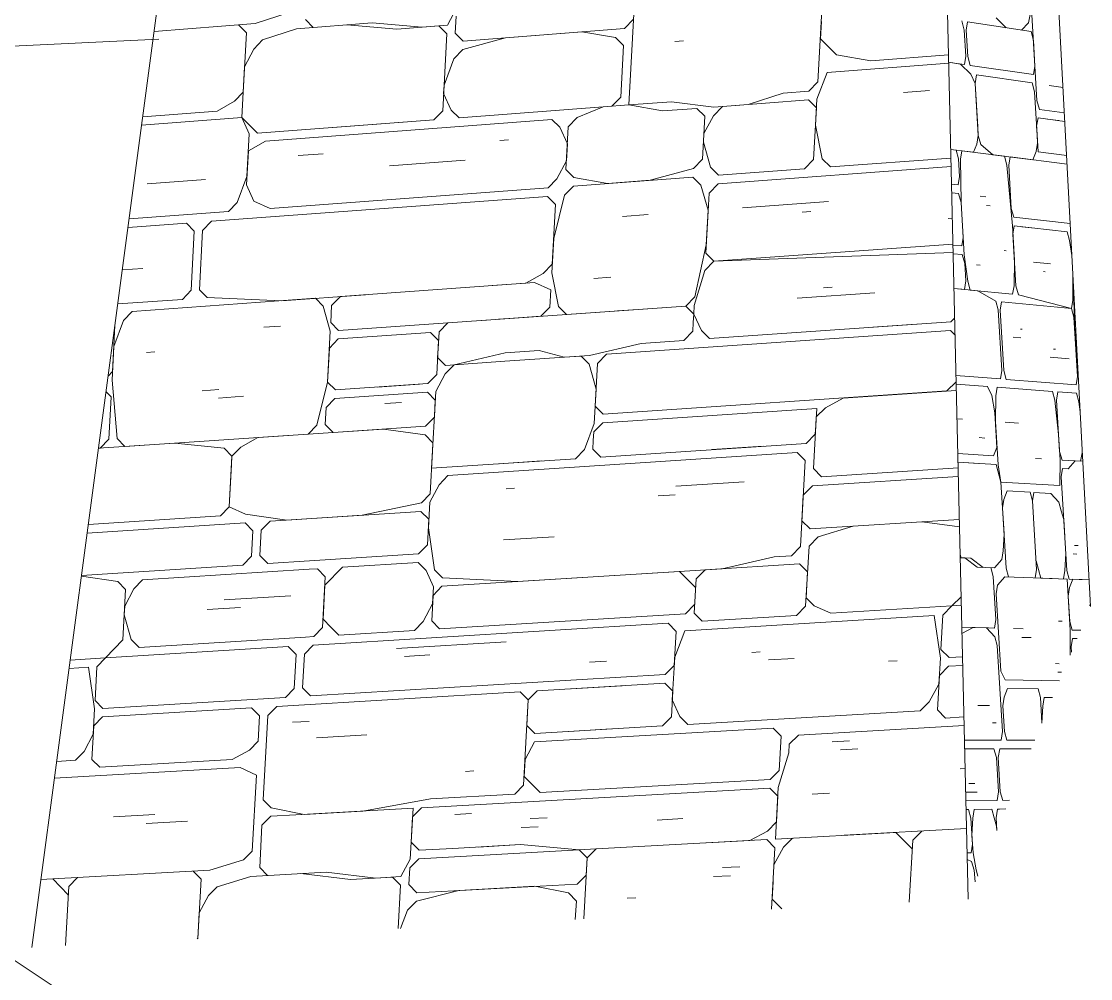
# Model space of a CAD drawing. Header units: inches. Extents: x 205 to 211, y -138 to -29.
# Drawn here: x 205.8199 to 205.8942, y -29.1452 to -29.0786 of the extents above; entities that cross this region are included whole.
import ezdxf

# ---------------------------------------------------------------- set-up
doc = ezdxf.new("R2010")
doc.units = ezdxf.units.IN
doc.header["$MEASUREMENT"] = 0
for name, color, linetype, lineweight in [('A-ROOF', 132, 'Continuous', 13), ('A-WALL', 113, 'Continuous', 13), ('A-WALL-PATT', 111, 'Continuous', 13)]:
    doc.layers.add(name, color=color, linetype=linetype, lineweight=lineweight)

# ---------------------------------------------------------------- blocks, each defined once
blk = doc.blocks.new('FP_32-Looking North')
at = {"layer": 'A-WALL-PATT', "lineweight": 9}
for p, q in [((205.875653, -29.076213), (205.875282, -29.082823)), ((205.862526, -29.077255), (205.86213, -29.084425)), ((205.836143, -29.078759), (205.8385, -29.077982)), ((205.849508, -29.078879), (205.85016, -29.077643)), ((205.829117, -29.079318), (205.836143, -29.078759)), ((205.844268, -29.078703), (205.839018, -29.079119)), ((205.839632, -29.078481), (205.840183, -29.079027)), ((205.844268, -29.078703), (205.847748, -29.079018)), ((205.850127, -29.078238), (205.850062, -29.079428)), ((205.86246, -29.07845), (205.861834, -29.079094)), ((205.875518, -29.078617), (205.87545, -29.079819)), ((205.834983, -29.078851), (205.835531, -29.079396)), ((205.835531, -29.079396), (205.83531, -29.083533)), ((205.839018, -29.079119), (205.836661, -29.079895)), ((205.842515, -29.078842), (205.84599, -29.079157)), ((205.84599, -29.079157), (205.848921, -29.078926)), ((205.847748, -29.079018), (205.849508, -29.078879)), ((205.848921, -29.078926), (205.849475, -29.079474)), ((205.849475, -29.079474), (205.849184, -29.084823)), ((205.850062, -29.079428), (205.850617, -29.079976)), ((205.850617, -29.079976), (205.861834, -29.079095)), ((205.853559, -29.079745), (205.858872, -29.079327)), ((205.858872, -29.079327), (205.861208, -29.079738)), ((205.836661, -29.079895), (205.836048, -29.080532)), ((205.850585, -29.080571), (205.853559, -29.079745)), ((205.861208, -29.079739), (205.861768, -29.08029)), ((205.865331, -29.080011), (205.865926, -29.079965)), ((205.87545, -29.079819), (205.876016, -29.080373)), ((205.836048, -29.080532), (205.835405, -29.08176)), ((205.849965, -29.081211), (205.850585, -29.080571)), ((205.86157, -29.083874), (205.861768, -29.08029)), ((205.876016, -29.080373), (205.876583, -29.080928)), ((205.878952, -29.081344), (205.876583, -29.080928)), ((205.884361, -29.080927), (205.878952, -29.081344)), ((205.835405, -29.08176), (205.835215, -29.085305)), ((205.849965, -29.081211), (205.849281, -29.08304)), ((205.875915, -29.082176), (205.884375, -29.081526)), ((205.875915, -29.082176), (205.875214, -29.084024)), ((205.849281, -29.08304), (205.849249, -29.083634)), ((205.874649, -29.083469), (205.875282, -29.082823)), ((205.834698, -29.084168), (205.83531, -29.083533)), ((205.849249, -29.083634), (205.849771, -29.084778)), ((205.860944, -29.084516), (205.86157, -29.083874)), ((205.870428, -29.084388), (205.872852, -29.083606)), ((205.872852, -29.083606), (205.874649, -29.083469)), ((205.881224, -29.083566), (205.883033, -29.083429)), ((205.834698, -29.084168), (205.833507, -29.084848)), ((205.850326, -29.085327), (205.860944, -29.084516)), ((205.860352, -29.084561), (205.858543, -29.085293)), ((205.86213, -29.084425), (205.860352, -29.084561)), ((205.860352, -29.084561), (205.860944, -29.084516)), ((205.86213, -29.084425), (205.865099, -29.084199)), ((205.864471, -29.084842), (205.86213, -29.084425)), ((205.86685, -29.084661), (205.864471, -29.084842)), ((205.865099, -29.084199), (205.868042, -29.08457)), ((205.86685, -29.084661), (205.867412, -29.085214)), ((205.868008, -29.085169), (205.868638, -29.084525)), ((205.868042, -29.08457), (205.870428, -29.084388)), ((205.874615, -29.08407), (205.868638, -29.084525)), ((205.874615, -29.08407), (205.87518, -29.084625)), ((205.874978, -29.088227), (205.875181, -29.084625)), ((205.875214, -29.084024), (205.875113, -29.085825)), ((205.828246, -29.085841), (205.835215, -29.085305)), ((205.833507, -29.084848), (205.828325, -29.085248)), ((205.835215, -29.085305), (205.836312, -29.086397)), ((205.835215, -29.085305), (205.835731, -29.086442)), ((205.836312, -29.086397), (205.848565, -29.085462)), ((205.836861, -29.086944), (205.856771, -29.085428)), ((205.848565, -29.085462), (205.841548, -29.085998)), ((205.849184, -29.084823), (205.848565, -29.085462)), ((205.849771, -29.084778), (205.850326, -29.085327)), ((205.856771, -29.085428), (205.857329, -29.085979)), ((205.857919, -29.085934), (205.858543, -29.085293)), ((205.867246, -29.088206), (205.867412, -29.085214)), ((205.868008, -29.085169), (205.867346, -29.086411)), ((205.857329, -29.085979), (205.857854, -29.087127)), ((205.857919, -29.085934), (205.857755, -29.088915)), ((205.875113, -29.085825), (205.875578, -29.088182)), ((205.835731, -29.086442), (205.835573, -29.089395)), ((205.836861, -29.086944), (205.835668, -29.087623)), ((205.853168, -29.086888), (205.853757, -29.086843)), ((205.867346, -29.086411), (205.867313, -29.087009)), ((205.835668, -29.087623), (205.835541, -29.089985)), ((205.857854, -29.087127), (205.857788, -29.088319)), ((205.867313, -29.08701), (205.867808, -29.08876)), ((205.839122, -29.08795), (205.840869, -29.087818)), ((205.845475, -29.088651), (205.850751, -29.088254)), ((205.857788, -29.088319), (205.857132, -29.089555)), ((205.866617, -29.088849), (205.867246, -29.088206)), ((205.874346, -29.088871), (205.874978, -29.088227)), ((205.876144, -29.088738), (205.875578, -29.088182)), ((205.876144, -29.088738), (205.884528, -29.088116)), ((205.857755, -29.088915), (205.858314, -29.089467)), ((205.863612, -29.089667), (205.866617, -29.088849)), ((205.867808, -29.08876), (205.868371, -29.089314)), ((205.868337, -29.089913), (205.884542, -29.088715)), ((205.868371, -29.089314), (205.874346, -29.088871)), ((205.828632, -29.089916), (205.832676, -29.089613)), ((205.835573, -29.089395), (205.834898, -29.091209)), ((205.857132, -29.089555), (205.856509, -29.090194)), ((205.866584, -29.089447), (205.858281, -29.090063)), ((205.858314, -29.089467), (205.860647, -29.089887)), ((205.860647, -29.089887), (205.863612, -29.089667)), ((205.866584, -29.089447), (205.867146, -29.090001)), ((205.867708, -29.090555), (205.868337, -29.089913)), ((205.835541, -29.089985), (205.836058, -29.091123)), ((205.837188, -29.091627), (205.856509, -29.090194)), ((205.857657, -29.090702), (205.858281, -29.090063)), ((205.867146, -29.090001), (205.867642, -29.091752)), ((205.867475, -29.094742), (205.867708, -29.090555)), ((205.833097, -29.092518), (205.856476, -29.09079)), ((205.834898, -29.091209), (205.834287, -29.091842)), ((205.836058, -29.091123), (205.837188, -29.091627)), ((205.856476, -29.09079), (205.857034, -29.091342)), ((205.857034, -29.091342), (205.856804, -29.09551)), ((205.857657, -29.090702), (205.856903, -29.093724)), ((205.870026, -29.091577), (205.876009, -29.091139)), ((205.827377, -29.092355), (205.834287, -29.091842)), ((205.8617, -29.092187), (205.86348, -29.092056)), ((205.867642, -29.091752), (205.867509, -29.094144)), ((205.874177, -29.091871), (205.874776, -29.091827)), ((205.827298, -29.092947), (205.831362, -29.092646)), ((205.831362, -29.092646), (205.831909, -29.093193)), ((205.833097, -29.092518), (205.832487, -29.09315)), ((205.884331, -29.09233), (205.884626, -29.092308)), ((205.831909, -29.093193), (205.831689, -29.097318)), ((205.832487, -29.09315), (205.832267, -29.097276)), ((205.856903, -29.093724), (205.856772, -29.096105)), ((205.867509, -29.094144), (205.866714, -29.097773)), ((205.868038, -29.095297), (205.884667, -29.094105)), ((205.868038, -29.095297), (205.867475, -29.094742)), ((205.884681, -29.094699), (205.868037, -29.095297)), ((205.826903, -29.095905), (205.828319, -29.095802)), ((205.856804, -29.09551), (205.856182, -29.096148)), ((205.867409, -29.095938), (205.868038, -29.095297)), ((205.85497, -29.096827), (205.856182, -29.096148)), ((205.856772, -29.096105), (205.857231, -29.098444)), ((205.859693, -29.096489), (205.860877, -29.096405)), ((205.867409, -29.095938), (205.866681, -29.098371)), ((205.831689, -29.097317), (205.831079, -29.097948)), ((205.832267, -29.097276), (205.832814, -29.097824)), ((205.842074, -29.097749), (205.855559, -29.096785)), ((205.852615, -29.096995), (205.85497, -29.096827)), ((205.855559, -29.096785), (205.856706, -29.097296)), ((205.856706, -29.097296), (205.856641, -29.098486)), ((205.875671, -29.09714), (205.876271, -29.097097)), ((205.826587, -29.09827), (205.831079, -29.097948)), ((205.840327, -29.097874), (205.827587, -29.098784)), ((205.832814, -29.097824), (205.838, -29.09804)), ((205.838, -29.09804), (205.843825, -29.097624)), ((205.840327, -29.097874), (205.840877, -29.098423)), ((205.84146, -29.098382), (205.842074, -29.097749)), ((205.866086, -29.098413), (205.866714, -29.097773)), ((205.873841, -29.097866), (205.879239, -29.097486)), ((205.82698, -29.099413), (205.827587, -29.098784)), ((205.841364, -29.100156), (205.840877, -29.098423)), ((205.841396, -29.099564), (205.84146, -29.098382)), ((205.866086, -29.098413), (205.849548, -29.099579)), ((205.856641, -29.098486), (205.856018, -29.099123)), ((205.857231, -29.098444), (205.857789, -29.098998)), ((205.857789, -29.098998), (205.866086, -29.098413)), ((205.861338, -29.098748), (205.863116, -29.098622)), ((205.866647, -29.098968), (205.866086, -29.098413)), ((205.86668, -29.098371), (205.866647, -29.098968)), ((205.82698, -29.099413), (205.826311, -29.101217)), ((205.841396, -29.099564), (205.841947, -29.100115)), ((205.841947, -29.100115), (205.849548, -29.099579)), ((205.849548, -29.099579), (205.84893, -29.100213)), ((205.856018, -29.099123), (205.851897, -29.099413)), ((205.853073, -29.09933), (205.854839, -29.099206)), ((205.866614, -29.099566), (205.866581, -29.100163)), ((205.866614, -29.099566), (205.866647, -29.098968)), ((205.866647, -29.098969), (205.867176, -29.100122)), ((205.867738, -29.100678), (205.884525, -29.099511)), ((205.884787, -29.099247), (205.884525, -29.099511)), ((205.826217, -29.102979), (205.826388, -29.099765)), ((205.836744, -29.099894), (205.837905, -29.099811)), ((205.841172, -29.103702), (205.841364, -29.100156)), ((205.848343, -29.100254), (205.841915, -29.100706)), ((205.848343, -29.100254), (205.848897, -29.100806)), ((205.84893, -29.100213), (205.848865, -29.101399)), ((205.860581, -29.101769), (205.884491, -29.100113)), ((205.866581, -29.100163), (205.865953, -29.100802)), ((205.867176, -29.100122), (205.867738, -29.100678)), ((205.879104, -29.099888), (205.882112, -29.099679)), ((205.884491, -29.100113), (205.884814, -29.100431)), ((205.8413, -29.101338), (205.841915, -29.100706)), ((205.848768, -29.103178), (205.848897, -29.100806)), ((205.848865, -29.101399), (205.848897, -29.100806)), ((205.862984, -29.101008), (205.859398, -29.101851)), ((205.865953, -29.100802), (205.862984, -29.101008)), ((205.826311, -29.101217), (205.826186, -29.103567)), ((205.828583, -29.101643), (205.829159, -29.101602)), ((205.8413, -29.101338), (205.841172, -29.103702)), ((205.848865, -29.101399), (205.848833, -29.101992)), ((205.849973, -29.102504), (205.853531, -29.101666)), ((205.853531, -29.101666), (205.855887, -29.101502)), ((205.855887, -29.101502), (205.857625, -29.101974)), ((205.859956, -29.102406), (205.860581, -29.101769)), ((205.848833, -29.101992), (205.849387, -29.102545)), ((205.849354, -29.103138), (205.849973, -29.102504)), ((205.849387, -29.102545), (205.853499, -29.10226)), ((205.859397, -29.101851), (205.853499, -29.10226)), ((205.857625, -29.101974), (205.858806, -29.101892)), ((205.858806, -29.101892), (205.859365, -29.102447)), ((205.859365, -29.102447), (205.859857, -29.104193)), ((205.859956, -29.102406), (205.859792, -29.105383)), ((205.826217, -29.102979), (205.825917, -29.103289)), ((205.84815, -29.103811), (205.848768, -29.103178)), ((205.849354, -29.103138), (205.848703, -29.104364)), ((205.826186, -29.103565), (205.826543, -29.107637)), ((205.84043, -29.106696), (205.841172, -29.103702)), ((205.841172, -29.103702), (205.841723, -29.104253)), ((205.841723, -29.104253), (205.84815, -29.103811)), ((205.84464, -29.104053), (205.847564, -29.103851)), ((205.884889, -29.103682), (205.884251, -29.104324)), ((205.884889, -29.103682), (205.88489, -29.103675)), ((205.825771, -29.104386), (205.826123, -29.104741)), ((205.825968, -29.107677), (205.826123, -29.104741)), ((205.832467, -29.104303), (205.833624, -29.104223)), ((205.833593, -29.104812), (205.83533, -29.104693)), ((205.841691, -29.104844), (205.848117, -29.104404)), ((205.848117, -29.104404), (205.848671, -29.104956)), ((205.848703, -29.104364), (205.848413, -29.109697)), ((205.859857, -29.104192), (205.859726, -29.106574)), ((205.86035, -29.105939), (205.884251, -29.104324)), ((205.875799, -29.105492), (205.877032, -29.104812)), ((205.877032, -29.104812), (205.884904, -29.10428)), ((205.841076, -29.105475), (205.841013, -29.106657)), ((205.841076, -29.105475), (205.841691, -29.104844)), ((205.84516, -29.105196), (205.846329, -29.105116)), ((205.848606, -29.106142), (205.848671, -29.104956)), ((205.859792, -29.105383), (205.86035, -29.105939)), ((205.860317, -29.106534), (205.8752, -29.105533)), ((205.8752, -29.105533), (205.875132, -29.106731)), ((205.875166, -29.106132), (205.875799, -29.105492)), ((205.848606, -29.106142), (205.847988, -29.106774)), ((205.875132, -29.106731), (205.875166, -29.106132)), ((205.836332, -29.107561), (205.845063, -29.106972)), ((205.84043, -29.106696), (205.839817, -29.107326)), ((205.841013, -29.106657), (205.841563, -29.107208)), ((205.841563, -29.107208), (205.847988, -29.106774)), ((205.845063, -29.106972), (205.847956, -29.107366)), ((205.859726, -29.106574), (205.859036, -29.108399)), ((205.859693, -29.107169), (205.860317, -29.106534)), ((205.875132, -29.106731), (205.874964, -29.109726)), ((205.875099, -29.10733), (205.875132, -29.106731)), ((205.825968, -29.107677), (205.825362, -29.108303)), ((205.826543, -29.107638), (205.827087, -29.108186)), ((205.827087, -29.108186), (205.839817, -29.107326)), ((205.83514, -29.108229), (205.836332, -29.107561)), ((205.847956, -29.107366), (205.848509, -29.10792)), ((205.85966, -29.107765), (205.859627, -29.10836)), ((205.85966, -29.107765), (205.859693, -29.107169)), ((205.875099, -29.10733), (205.874466, -29.107969)), ((205.825247, -29.10831), (205.830545, -29.107952)), ((205.825247, -29.10831), (205.825362, -29.108303)), ((205.830545, -29.107952), (205.833982, -29.108307)), ((205.833982, -29.108307), (205.83453, -29.108857)), ((205.835141, -29.108229), (205.83453, -29.108857)), ((205.848477, -29.108512), (205.848316, -29.111474)), ((205.848477, -29.108512), (205.848509, -29.10792)), ((205.858413, -29.109033), (205.859036, -29.108399)), ((205.859627, -29.10836), (205.860186, -29.108916)), ((205.860186, -29.108916), (205.874466, -29.107969)), ((205.8679, -29.108404), (205.871477, -29.108167)), ((205.83453, -29.108857), (205.83434, -29.11239)), ((205.83453, -29.108857), (205.834498, -29.109446)), ((205.848413, -29.109697), (205.858413, -29.109034)), ((205.873834, -29.108607), (205.849552, -29.110212)), ((205.853108, -29.109385), (205.856052, -29.10919)), ((205.873834, -29.108607), (205.874399, -29.109166)), ((205.874399, -29.109166), (205.874063, -29.115151)), ((205.83434, -29.11239), (205.834498, -29.109446)), ((205.874964, -29.109726), (205.875529, -29.110285)), ((205.875529, -29.110285), (205.885029, -29.109665)), ((205.849552, -29.110212), (205.848934, -29.110843)), ((205.865389, -29.110948), (205.87015, -29.110637)), ((205.874897, -29.110923), (205.885043, -29.110263)), ((205.848316, -29.111474), (205.847698, -29.112104)), ((205.848934, -29.110843), (205.848283, -29.112066)), ((205.853599, -29.111127), (205.854187, -29.111089)), ((205.874897, -29.110923), (205.874265, -29.111561)), ((205.843576, -29.112962), (205.847698, -29.112104)), ((205.848283, -29.112066), (205.848187, -29.113842)), ((205.864168, -29.111622), (205.865356, -29.111544)), ((205.874265, -29.111561), (205.874164, -29.113356)), ((205.83373, -29.113017), (205.83434, -29.11239)), ((205.83434, -29.11239), (205.835467, -29.112903)), ((205.835467, -29.112903), (205.838336, -29.113304)), ((205.838336, -29.113304), (205.843575, -29.112963)), ((205.847666, -29.112696), (205.84008, -29.11319)), ((205.847666, -29.112696), (205.848219, -29.11325)), ((205.82446, -29.114207), (205.835435, -29.113492)), ((205.824539, -29.113618), (205.83373, -29.113017)), ((205.835435, -29.113492), (205.835983, -29.114044)), ((205.836563, -29.114006), (205.837175, -29.113379)), ((205.837175, -29.113379), (205.84008, -29.11319)), ((205.848122, -29.115026), (205.848219, -29.11325)), ((205.874164, -29.113356), (205.874729, -29.113916)), ((205.885112, -29.113253), (205.874729, -29.113916)), ((205.875294, -29.114477), (205.877725, -29.113725)), ((205.882534, -29.113418), (205.885124, -29.113773)), ((205.835983, -29.114044), (205.835888, -29.115811)), ((205.836563, -29.114006), (205.836468, -29.115774)), ((205.848187, -29.113843), (205.848611, -29.116765)), ((205.853403, -29.114688), (205.856937, -29.114461)), ((205.874661, -29.115113), (205.875294, -29.114477)), ((205.848122, -29.115026), (205.847504, -29.115656)), ((205.873431, -29.115787), (205.874063, -29.115151)), ((205.874661, -29.115113), (205.874426, -29.119301)), ((205.835277, -29.116437), (205.835888, -29.115811)), ((205.836468, -29.115774), (205.837016, -29.116326)), ((205.839921, -29.11614), (205.847504, -29.115656)), ((205.868625, -29.116686), (205.872236, -29.115863)), ((205.872236, -29.115863), (205.873431, -29.115787)), ((205.835277, -29.116437), (205.824067, -29.117153)), ((205.837016, -29.116326), (205.839921, -29.11614)), ((205.84047, -29.116693), (205.839889, -29.11673)), ((205.84047, -29.116693), (205.84102, -29.117246)), ((205.840989, -29.117836), (205.842217, -29.116582)), ((205.847472, -29.116247), (205.842217, -29.116582)), ((205.847472, -29.116247), (205.848025, -29.116802)), ((205.854417, -29.117579), (205.868625, -29.116686)), ((205.867434, -29.116761), (205.873996, -29.116348)), ((205.873996, -29.116348), (205.87456, -29.116909)), ((205.824058, -29.117217), (205.826588, -29.117576)), ((205.828315, -29.117467), (205.839889, -29.11673)), ((205.84102, -29.117246), (205.840829, -29.120786)), ((205.848546, -29.117949), (205.848025, -29.116802)), ((205.848611, -29.116765), (205.849164, -29.11732)), ((205.849132, -29.117912), (205.865651, -29.116873)), ((205.849164, -29.11732), (205.854417, -29.117579)), ((205.854417, -29.117579), (205.858544, -29.11732)), ((205.865651, -29.116873), (205.866773, -29.117991)), ((205.865651, -29.116873), (205.866212, -29.117432)), ((205.866674, -29.11978), (205.866806, -29.117394)), ((205.866806, -29.117394), (205.867434, -29.116761)), ((205.87456, -29.116909), (205.87446, -29.118703)), ((205.826588, -29.117576), (205.827132, -29.118127)), ((205.826945, -29.121646), (205.827132, -29.118127)), ((205.827708, -29.11809), (205.82707, -29.1193)), ((205.827708, -29.11809), (205.828315, -29.117467)), ((205.840861, -29.120196), (205.840989, -29.117836)), ((205.848482, -29.119132), (205.848546, -29.117949)), ((205.848514, -29.118541), (205.849132, -29.117912)), ((205.833993, -29.118864), (205.838631, -29.118572)), ((205.848417, -29.120316), (205.848514, -29.118541)), ((205.87446, -29.118703), (205.875024, -29.119264)), ((205.885237, -29.118639), (205.884604, -29.119272)), ((205.82707, -29.1193), (205.827039, -29.119886)), ((205.832805, -29.119525), (205.835119, -29.11938)), ((205.847832, -29.120352), (205.848482, -29.119132)), ((205.866079, -29.119816), (205.866707, -29.119183)), ((205.874426, -29.119301), (205.873794, -29.119936)), ((205.875024, -29.119264), (205.876188, -29.119789)), ((205.876188, -29.119789), (205.884604, -29.119272)), ((205.883967, -29.11991), (205.884604, -29.119272)), ((205.884604, -29.119272), (205.885251, -29.119232)), ((205.827039, -29.119886), (205.82752, -29.12161)), ((205.841411, -29.12075), (205.840861, -29.120196)), ((205.847832, -29.120352), (205.847214, -29.12098)), ((205.848417, -29.120316), (205.848971, -29.120871)), ((205.848971, -29.120871), (205.866079, -29.119816)), ((205.866013, -29.121008), (205.883364, -29.119946)), ((205.866674, -29.11978), (205.867235, -29.120339)), ((205.867235, -29.120339), (205.873794, -29.119936)), ((205.883364, -29.119947), (205.883797, -29.122911)), ((205.883967, -29.11991), (205.883831, -29.122311)), ((205.840184, -29.122001), (205.864858, -29.120485)), ((205.840829, -29.120786), (205.840216, -29.121411)), ((205.841411, -29.12075), (205.841961, -29.121304)), ((205.841961, -29.121304), (205.847214, -29.12098)), ((205.864858, -29.120485), (205.865419, -29.121045)), ((205.865419, -29.121045), (205.865286, -29.123427)), ((205.866013, -29.121008), (205.86532, -29.122832)), ((205.826945, -29.121646), (205.825733, -29.122889)), ((205.82752, -29.12161), (205.828065, -29.122161)), ((205.828065, -29.122161), (205.839634, -29.121447)), ((205.840216, -29.121412), (205.839634, -29.121447)), ((205.845981, -29.122234), (205.853601, -29.121768)), ((205.825733, -29.122889), (205.83844, -29.122108)), ((205.838989, -29.122662), (205.83844, -29.122108)), ((205.838862, -29.125019), (205.838989, -29.122662)), ((205.83957, -29.122626), (205.839443, -29.124984)), ((205.840184, -29.122001), (205.83957, -29.122626)), ((205.870675, -29.122508), (205.871271, -29.122472)), ((205.883831, -29.122311), (205.8844, -29.122875)), ((205.823281, -29.12304), (205.825733, -29.122889)), ((205.825128, -29.12351), (205.825733, -29.122889)), ((205.846533, -29.122789), (205.848288, -29.122682)), ((205.859397, -29.12319), (205.860579, -29.123118)), ((205.86532, -29.122832), (205.865154, -29.12581)), ((205.871834, -29.123033), (205.873626, -29.122925)), ((205.880186, -29.123128), (205.880787, -29.123092)), ((205.883797, -29.122911), (205.883694, -29.124711)), ((205.8844, -29.122875), (205.885334, -29.122819)), ((205.823202, -29.123628), (205.824553, -29.123545)), ((205.824553, -29.123545), (205.824972, -29.126439)), ((205.825128, -29.12351), (205.825003, -29.125853)), ((205.86466, -29.124059), (205.839993, -29.125538)), ((205.865286, -29.123427), (205.86466, -29.124059)), ((205.883728, -29.124111), (205.883592, -29.126511)), ((205.883728, -29.124111), (205.884365, -29.123475)), ((205.885348, -29.123416), (205.884365, -29.123475)), ((205.85576, -29.125184), (205.864627, -29.124654)), ((205.858118, -29.125043), (205.861664, -29.124831)), ((205.864627, -29.124654), (205.865187, -29.125214)), ((205.883694, -29.124711), (205.883024, -29.125947)), ((205.825546, -29.126404), (205.83825, -29.125642)), ((205.837638, -29.126266), (205.854582, -29.125254)), ((205.83825, -29.125642), (205.838862, -29.125019)), ((205.839443, -29.124984), (205.839993, -29.125538)), ((205.854582, -29.125254), (205.855138, -29.125812)), ((205.855138, -29.125812), (205.85576, -29.125184)), ((205.865187, -29.125214), (205.865088, -29.127)), ((205.825003, -29.125853), (205.825546, -29.126404)), ((205.835898, -29.12637), (205.825515, -29.12699)), ((205.836446, -29.126924), (205.835898, -29.12637)), ((205.837026, -29.126889), (205.837638, -29.126266)), ((205.855138, -29.125812), (205.854812, -29.13174)), ((205.85504, -29.127591), (205.855138, -29.125812)), ((205.865154, -29.12581), (205.865681, -29.126966)), ((205.883024, -29.125947), (205.882388, -29.126582)), ((205.824972, -29.126439), (205.824879, -29.128195)), ((205.82491, -29.12761), (205.825515, -29.12699)), ((205.836351, -29.128689), (205.836446, -29.126924)), ((205.837026, -29.126889), (205.836709, -29.132772)), ((205.865088, -29.127), (205.864461, -29.12763)), ((205.865681, -29.126965), (205.866242, -29.127526)), ((205.866242, -29.127526), (205.882388, -29.126582)), ((205.884161, -29.127076), (205.883592, -29.126511)), ((205.885432, -29.127002), (205.884161, -29.127076)), ((205.82491, -29.12761), (205.824786, -29.129952)), ((205.838735, -29.127374), (205.839897, -29.127306)), ((205.855596, -29.128149), (205.85504, -29.127591)), ((205.855564, -29.128742), (205.872163, -29.127775)), ((205.864461, -29.12763), (205.855596, -29.128149)), ((205.857954, -29.128011), (205.860907, -29.127838)), ((205.872163, -29.127775), (205.872727, -29.128337)), ((205.885445, -29.127599), (205.873922, -29.128268)), ((205.824879, -29.128195), (205.824243, -29.1294)), ((205.840415, -29.12845), (205.843909, -29.128245)), ((205.872727, -29.128337), (205.872593, -29.130725)), ((205.873922, -29.128268), (205.873291, -29.1289)), ((205.834551, -29.129966), (205.83574, -29.129311)), ((205.83574, -29.129311), (205.836351, -29.128689)), ((205.85491, -29.129962), (205.855564, -29.128742)), ((205.873257, -29.129497), (205.873291, -29.1289)), ((205.876282, -29.128727), (205.87748, -29.128658)), ((205.876847, -29.129291), (205.878046, -29.129222)), ((205.822339, -29.130095), (205.823638, -29.130019)), ((205.824243, -29.1294), (205.823638, -29.130019)), ((205.825329, -29.130503), (205.824786, -29.129952)), ((205.834551, -29.129966), (205.825329, -29.130503)), ((205.854845, -29.131147), (205.85491, -29.129962)), ((205.872526, -29.131919), (205.873257, -29.129497)), ((205.835098, -29.13052), (205.822182, -29.13127)), ((205.835098, -29.13052), (205.836225, -29.131041)), ((205.850765, -29.130791), (205.851352, -29.130757)), ((205.872593, -29.130725), (205.871963, -29.131356)), ((205.885162, -29.130607), (205.885515, -29.130587)), ((205.83594, -29.136332), (205.836225, -29.131041)), ((205.855957, -29.132265), (205.854845, -29.131147)), ((205.871963, -29.131356), (205.855957, -29.132265)), ((205.847708, -29.133323), (205.871929, -29.131953)), ((205.854812, -29.13174), (205.854191, -29.132366)), ((205.871929, -29.131953), (205.872492, -29.132516)), ((205.872325, -29.1355), (205.872526, -29.131919)), ((205.874883, -29.132382), (205.87608, -29.132314)), ((205.836709, -29.132772), (205.837257, -29.133327)), ((205.848325, -29.132699), (205.84362, -29.133554)), ((205.848325, -29.132699), (205.854191, -29.132366)), ((205.872392, -29.134306), (205.872492, -29.132516)), ((205.826291, -29.13395), (205.829167, -29.133787)), ((205.838966, -29.133817), (205.837226, -29.133915)), ((205.839547, -29.133784), (205.837257, -29.133327)), ((205.847123, -29.133356), (205.838966, -29.133817)), ((205.843621, -29.133554), (205.839547, -29.133784)), ((205.84693, -29.136898), (205.847123, -29.133356)), ((205.847091, -29.133946), (205.847708, -29.133323)), ((205.850017, -29.133781), (205.85119, -29.133715)), ((205.82856, -29.134405), (205.831442, -29.134242)), ((205.836614, -29.134536), (205.836456, -29.137475)), ((205.836614, -29.134536), (205.837226, -29.133915)), ((205.846994, -29.135718), (205.847091, -29.133946)), ((205.85527, -29.134076), (205.856448, -29.13401)), ((205.864097, -29.134174), (205.865877, -29.134075)), ((205.872392, -29.134306), (205.871762, -29.134936)), ((205.854649, -29.134702), (205.855826, -29.134636)), ((205.870536, -29.135598), (205.871762, -29.134936)), ((205.880709, -29.135038), (205.872325, -29.1355)), ((205.877109, -29.135236), (205.885612, -29.134768)), ((205.881844, -29.136169), (205.880709, -29.135038)), ((205.881878, -29.13557), (205.882513, -29.134938)), ((205.846994, -29.135718), (205.847547, -29.136276)), ((205.854584, -29.135886), (205.849888, -29.136146)), ((205.851647, -29.136049), (205.854584, -29.135886)), ((205.854584, -29.135886), (205.858675, -29.136251)), ((205.871728, -29.135532), (205.859856, -29.136186)), ((205.86756, -29.135762), (205.870536, -29.135598)), ((205.871728, -29.135532), (205.872292, -29.136096)), ((205.872888, -29.136063), (205.873519, -29.135434)), ((205.881878, -29.135571), (205.881632, -29.13989)), ((205.83533, -29.136952), (205.83594, -29.136332)), ((205.858675, -29.136251), (205.847515, -29.136866)), ((205.847547, -29.136276), (205.849888, -29.136146)), ((205.858675, -29.136251), (205.859856, -29.136186)), ((205.858675, -29.136251), (205.859233, -29.136812)), ((205.859233, -29.136812), (205.859856, -29.136186)), ((205.872292, -29.136096), (205.872051, -29.140383)), ((205.872888, -29.136063), (205.872225, -29.137289)), ((205.832985, -29.137666), (205.83533, -29.136952)), ((205.836456, -29.137475), (205.837004, -29.138031)), ((205.846281, -29.138111), (205.84693, -29.136898)), ((205.846898, -29.137489), (205.846833, -29.138669)), ((205.846898, -29.137489), (205.847515, -29.136866)), ((205.859233, -29.136812), (205.858998, -29.141055)), ((205.859167, -29.137999), (205.859233, -29.136812)), ((205.86865, -29.137483), (205.86984, -29.137419)), ((205.821242, -29.138313), (205.832985, -29.137666)), ((205.822059, -29.138268), (205.821242, -29.138313)), ((205.823143, -29.139374), (205.822059, -29.138268)), ((205.823174, -29.13879), (205.823778, -29.138174)), ((205.83183, -29.13773), (205.832376, -29.138285)), ((205.832376, -29.138285), (205.832156, -29.142391)), ((205.835845, -29.138095), (205.8335, -29.138809)), ((205.841068, -29.137808), (205.835845, -29.138095)), ((205.839325, -29.137904), (205.842782, -29.138302)), ((205.841068, -29.137808), (205.84453, -29.138206)), ((205.842782, -29.138302), (205.845697, -29.138143)), ((205.84453, -29.138206), (205.846281, -29.138111)), ((205.845697, -29.138143), (205.846249, -29.138701)), ((205.859167, -29.137999), (205.858544, -29.138624)), ((205.868021, -29.138111), (205.869211, -29.138047)), ((205.823174, -29.13879), (205.822955, -29.142909)), ((205.8335, -29.138809), (205.832891, -29.139427)), ((205.846249, -29.138701), (205.846085, -29.141719)), ((205.846833, -29.138669), (205.847386, -29.139228)), ((205.847386, -29.139228), (205.858544, -29.138624)), ((205.850312, -29.139069), (205.855598, -29.138783)), ((205.855598, -29.138783), (205.857922, -29.139249)), ((205.872158, -29.138482), (205.872091, -29.139675)), ((205.832891, -29.139427), (205.83225, -29.140631)), ((205.847353, -29.139818), (205.850312, -29.139069)), ((205.857922, -29.139249), (205.858479, -29.13981)), ((205.862024, -29.13962), (205.862615, -29.139588)), ((205.872091, -29.139675), (205.872654, -29.140239)), ((205.846737, -29.140439), (205.846257, -29.14171)), ((205.846737, -29.140439), (205.847354, -29.139818)), ((205.858408, -29.141085), (205.858479, -29.13981)), ((205.872654, -29.140239), (205.872761, -29.140346)), ((205.83225, -29.140631), (205.832154, -29.142436)), ((205.832109, -29.142438), (205.832156, -29.142391))]:
    blk.add_line(p, q, dxfattribs=at)
blk = doc.blocks.new('FP_33-Looking North')
at = {"layer": 'A-WALL-PATT', "lineweight": 9}
for p, q in [((205.88546, -29.07921), (205.885288, -29.078582)), ((205.885694, -29.078645), (205.885595, -29.079231)), ((205.885694, -29.078645), (205.8901, -29.079323)), ((205.888379, -29.079058), (205.887676, -29.078353)), ((205.889933, -29.078705), (205.88944, -29.079222)), ((205.89003, -29.078127), (205.889933, -29.078705)), ((205.890515, -29.084124), (205.890161, -29.078148)), ((205.885569, -29.08103), (205.885459, -29.07921)), ((205.885704, -29.08105), (205.885595, -29.079231)), ((205.890268, -29.079942), (205.8901, -29.079323)), ((205.890374, -29.081735), (205.890268, -29.079942)), ((205.885198, -29.081578), (205.884374, -29.081458)), ((205.884374, -29.081458), (205.88479, -29.081519)), ((205.885469, -29.081617), (205.88479, -29.081519)), ((205.885912, -29.082282), (205.885198, -29.081578)), ((205.885569, -29.08103), (205.885469, -29.081617)), ((205.885876, -29.081676), (205.885704, -29.08105)), ((205.890278, -29.082313), (205.885875, -29.081676)), ((205.890278, -29.082313), (205.890374, -29.081735)), ((205.886218, -29.082925), (205.885912, -29.082282)), ((205.886317, -29.082339), (205.886218, -29.082925)), ((205.890181, -29.082892), (205.886317, -29.082339)), ((205.886435, -29.086554), (205.886218, -29.082925)), ((205.886218, -29.082925), (205.886399, -29.08595)), ((205.890348, -29.083508), (205.890181, -29.082892)), ((205.892329, -29.083199), (205.891362, -29.083061)), ((205.890525, -29.086494), (205.890348, -29.083508)), ((205.890682, -29.084739), (205.890515, -29.084124)), ((205.890682, -29.084739), (205.892423, -29.084978)), ((205.89049, -29.085897), (205.890586, -29.085318)), ((205.892455, -29.085571), (205.890586, -29.085318)), ((205.892025, -29.085513), (205.891241, -29.085407)), ((205.886435, -29.086554), (205.886399, -29.08595)), ((205.89049, -29.085897), (205.890525, -29.086494)), ((205.886337, -29.087142), (205.886435, -29.086554)), ((205.886606, -29.087176), (205.886435, -29.086554)), ((205.890596, -29.087688), (205.890525, -29.086494)), ((205.890525, -29.086494), (205.890561, -29.087091)), ((205.886103, -29.087712), (205.884514, -29.087511)), ((205.884883, -29.087558), (205.884514, -29.087511)), ((205.885055, -29.088182), (205.884883, -29.087558)), ((205.885191, -29.088199), (205.885291, -29.087609)), ((205.88825, -29.087983), (205.885291, -29.087609)), ((205.886337, -29.087142), (205.886103, -29.087712)), ((205.887448, -29.087882), (205.886606, -29.087176)), ((205.890465, -29.087671), (205.890237, -29.088235)), ((205.890561, -29.087091), (205.890465, -29.087671)), ((205.892581, -29.087942), (205.890596, -29.087688)), ((205.885128, -29.089396), (205.885055, -29.088182)), ((205.885191, -29.088199), (205.885237, -29.091216)), ((205.890237, -29.088235), (205.887448, -29.087882)), ((205.888419, -29.088601), (205.88825, -29.087983)), ((205.888552, -29.088618), (205.888649, -29.088034)), ((205.892612, -29.088535), (205.888649, -29.088034)), ((205.888802, -29.092822), (205.888419, -29.088605)), ((205.888552, -29.088618), (205.88873, -29.091619)), ((205.885029, -29.089986), (205.88457, -29.089932)), ((205.885128, -29.089396), (205.885029, -29.089986)), ((205.885065, -29.090593), (205.884584, -29.090537)), ((205.885237, -29.091216), (205.885065, -29.090593)), ((205.885237, -29.091216), (205.885456, -29.094852)), ((205.885383, -29.09364), (205.885237, -29.091216)), ((205.886957, -29.090815), (205.886554, -29.090768)), ((205.887262, -29.091449), (205.886993, -29.091418)), ((205.888899, -29.092234), (205.88873, -29.091619)), ((205.888945, -29.095217), (205.888802, -29.092818)), ((205.888838, -29.093418), (205.888935, -29.092833)), ((205.892832, -29.09268), (205.888899, -29.092234)), ((205.89261, -29.093244), (205.888935, -29.092833)), ((205.890125, -29.092966), (205.889465, -29.092892)), ((205.885383, -29.09364), (205.885284, -29.094232)), ((205.888838, -29.093418), (205.889052, -29.097014)), ((205.892774, -29.093851), (205.89261, -29.093244)), ((205.884669, -29.094167), (205.885284, -29.094232)), ((205.89295, -29.094906), (205.892774, -29.093851)), ((205.88532, -29.094838), (205.884683, -29.094772)), ((205.885492, -29.095458), (205.88532, -29.094838)), ((205.885456, -29.094852), (205.8857, -29.096683)), ((205.888377, -29.094561), (205.888244, -29.094546)), ((205.885492, -29.095458), (205.885565, -29.096669)), ((205.886573, -29.095569), (205.886304, -29.095541)), ((205.888919, -29.097001), (205.888945, -29.095217)), ((205.891448, -29.095478), (205.890267, -29.095355)), ((205.89109, -29.096032), (205.890959, -29.096019)), ((205.893019, -29.097995), (205.89301, -29.096046)), ((205.885466, -29.097262), (205.884739, -29.097191)), ((205.886412, -29.097353), (205.885058, -29.097222)), ((205.885565, -29.096669), (205.885466, -29.097262)), ((205.885872, -29.097301), (205.8857, -29.096683)), ((205.885872, -29.097301), (205.888822, -29.097587)), ((205.887658, -29.098072), (205.886412, -29.097354)), ((205.888919, -29.097001), (205.888822, -29.097587)), ((205.88922, -29.097626), (205.889052, -29.097014)), ((205.893123, -29.099769), (205.893061, -29.096995)), ((205.887827, -29.098686), (205.887657, -29.098072)), ((205.887961, -29.098699), (205.888058, -29.098111)), ((205.892924, -29.098574), (205.888058, -29.098111)), ((205.88922, -29.097626), (205.892924, -29.098574)), ((205.893019, -29.097995), (205.892924, -29.098574)), ((205.888078, -29.102892), (205.887827, -29.098686)), ((205.888212, -29.102903), (205.887961, -29.098699)), ((205.892924, -29.098574), (205.893089, -29.099178)), ((205.893089, -29.099178), (205.893333, -29.103315)), ((205.889495, -29.100032), (205.889362, -29.10002)), ((205.893263, -29.102134), (205.893123, -29.099769)), ((205.889398, -29.100618), (205.888868, -29.100571)), ((205.891799, -29.10142), (205.891669, -29.101408)), ((205.892745, -29.10209), (205.891443, -29.10198)), ((205.893381, -29.103035), (205.893263, -29.102133)), ((205.887981, -29.103482), (205.88488, -29.103238)), ((205.887981, -29.103482), (205.888078, -29.102892)), ((205.888381, -29.103513), (205.888212, -29.102903)), ((205.893333, -29.103315), (205.893238, -29.103896)), ((205.887079, -29.10401), (205.884894, -29.103843)), ((205.887383, -29.104633), (205.887079, -29.104011)), ((205.887651, -29.104653), (205.887749, -29.104062)), ((205.891583, -29.104357), (205.887749, -29.104062)), ((205.893238, -29.103896), (205.888381, -29.103513)), ((205.887589, -29.105845), (205.887383, -29.104633)), ((205.887625, -29.106446), (205.887651, -29.104653)), ((205.891583, -29.104357), (205.891749, -29.10496)), ((205.891975, -29.104387), (205.89188, -29.10497)), ((205.893273, -29.104486), (205.891975, -29.104387)), ((205.893437, -29.105087), (205.893273, -29.104486)), ((205.89202, -29.107343), (205.891749, -29.104961)), ((205.89188, -29.10497), (205.89209, -29.108528)), ((205.893526, -29.105763), (205.893437, -29.105087)), ((205.885333, -29.106287), (205.88495, -29.106261)), ((205.887733, -29.108249), (205.887589, -29.105845)), ((205.887805, -29.109451), (205.887625, -29.106446)), ((205.889224, -29.106558), (205.888293, -29.106493)), ((205.886892, -29.107595), (205.886488, -29.107569)), ((205.892125, -29.109121), (205.89202, -29.107342)), ((205.887501, -29.108833), (205.887733, -29.108249)), ((205.892256, -29.109129), (205.89209, -29.108528)), ((205.893646, -29.108628), (205.893661, -29.108321)), ((205.887501, -29.108833), (205.885006, -29.108678)), ((205.887671, -29.109442), (205.88502, -29.109283)), ((205.88502, -29.109283), (205.886462, -29.10937)), ((205.890818, -29.109039), (205.890423, -29.109015)), ((205.8921, -29.110891), (205.892125, -29.109121)), ((205.892256, -29.109129), (205.893552, -29.109209)), ((205.893164, -29.109185), (205.89268, -29.109745)), ((205.893681, -29.109217), (205.893164, -29.109185)), ((205.893646, -29.108628), (205.893552, -29.109209)), ((205.89371, -29.109245), (205.893681, -29.109217)), ((205.888011, -29.110659), (205.887671, -29.109442)), ((205.888011, -29.110659), (205.887805, -29.10945)), ((205.892291, -29.109721), (205.892196, -29.110306)), ((205.89268, -29.109745), (205.892291, -29.109721)), ((205.888226, -29.114258), (205.888011, -29.110659)), ((205.8921, -29.110891), (205.888011, -29.110659)), ((205.892581, -29.116816), (205.892196, -29.110306)), ((205.888216, -29.111866), (205.888447, -29.111281)), ((205.888447, -29.111281), (205.890038, -29.111368)), ((205.890205, -29.111971), (205.890038, -29.111368)), ((205.890205, -29.111971), (205.890302, -29.111383)), ((205.890302, -29.111383), (205.891483, -29.111447)), ((205.891483, -29.111447), (205.89204, -29.112069)), ((205.888216, -29.111866), (205.888118, -29.112459)), ((205.890489, -29.116736), (205.890205, -29.111971)), ((205.892206, -29.112668), (205.89204, -29.112069)), ((205.888369, -29.116655), (205.888118, -29.112459)), ((205.892371, -29.113266), (205.892206, -29.112668)), ((205.892441, -29.11445), (205.892371, -29.113266)), ((205.888164, -29.115451), (205.888226, -29.114258)), ((205.893383, -29.115081), (205.893125, -29.11507)), ((205.885237, -29.115931), (205.885169, -29.115692)), ((205.885508, -29.115942), (205.885174, -29.115929)), ((205.885915, -29.115959), (205.885237, -29.115931)), ((205.886357, -29.116578), (205.885508, -29.115942)), ((205.886761, -29.116593), (205.885915, -29.115959)), ((205.888066, -29.116045), (205.888164, -29.115451)), ((205.892451, -29.116811), (205.892511, -29.115633)), ((205.893289, -29.115666), (205.89303, -29.115655)), ((205.886357, -29.116578), (205.887567, -29.116624)), ((205.887469, -29.11722), (205.887299, -29.116614)), ((205.887567, -29.116624), (205.888066, -29.116045)), ((205.888538, -29.117259), (205.888369, -29.116655)), ((205.890453, -29.116141), (205.890787, -29.11734)), ((205.887649, -29.120222), (205.887469, -29.11722)), ((205.888272, -29.117249), (205.887773, -29.11783)), ((205.891573, -29.117369), (205.888272, -29.117249)), ((205.890489, -29.116736), (205.890393, -29.117326)), ((205.890787, -29.11734), (205.892616, -29.117407)), ((205.892451, -29.116811), (205.892356, -29.117398)), ((205.892746, -29.117412), (205.892581, -29.116816)), ((205.892616, -29.117407), (205.892826, -29.120952)), ((205.892746, -29.117412), (205.894146, -29.117463)), ((205.893005, -29.117421), (205.892781, -29.118003)), ((205.893652, -29.117445), (205.893005, -29.117421)), ((205.887773, -29.11783), (205.887675, -29.118425)), ((205.892686, -29.118589), (205.892781, -29.118003)), ((205.887675, -29.118425), (205.887998, -29.123823)), ((205.892686, -29.118589), (205.892791, -29.120362)), ((205.89424, -29.119227), (205.894142, -29.119224)), ((205.887649, -29.120222), (205.887551, -29.120818)), ((205.892271, -29.120347), (205.89201, -29.12034)), ((205.892955, -29.120956), (205.892791, -29.120362)), ((205.885287, -29.120761), (205.887148, -29.120808)), ((205.885297, -29.121206), (205.88607, -29.120781)), ((205.88607, -29.120781), (205.887014, -29.120805)), ((205.887014, -29.120805), (205.887587, -29.121419)), ((205.887148, -29.120808), (205.887551, -29.120818)), ((205.889549, -29.120869), (205.888886, -29.120852)), ((205.892826, -29.120953), (205.892833, -29.122701)), ((205.893557, -29.120971), (205.892955, -29.120956)), ((205.887757, -29.122022), (205.887587, -29.121419)), ((205.890113, -29.121478), (205.889452, -29.121463)), ((205.892896, -29.122133), (205.89299, -29.121546)), ((205.89299, -29.121546), (205.893314, -29.121553)), ((205.888116, -29.128015), (205.887757, -29.122022)), ((205.892917, -29.1225), (205.892896, -29.122133)), ((205.892056, -29.123297), (205.891795, -29.123293)), ((205.888301, -29.124426), (205.887998, -29.123823)), ((205.892221, -29.123891), (205.89196, -29.123887)), ((205.888301, -29.124426), (205.892088, -29.12448)), ((205.88824, -29.125622), (205.888142, -29.126219)), ((205.888471, -29.125026), (205.88824, -29.125622)), ((205.888471, -29.125026), (205.89059, -29.125053)), ((205.89059, -29.125053), (205.890757, -29.125649)), ((205.887204, -29.126211), (205.886396, -29.126204)), ((205.888142, -29.126219), (205.88825, -29.128015)), ((205.890862, -29.127411), (205.890757, -29.125649)), ((205.890863, -29.12743), (205.890923, -29.126244)), ((205.890923, -29.126244), (205.891019, -29.125651)), ((205.891596, -29.125658), (205.891019, -29.125651)), ((205.887679, -29.127414), (205.887411, -29.127413)), ((205.888018, -29.128614), (205.885469, -29.12861)), ((205.888116, -29.128015), (205.888018, -29.128614)), ((205.88825, -29.128015), (205.888419, -29.128614)), ((205.888419, -29.128614), (205.890357, -29.128617)), ((205.885483, -29.129214), (205.887519, -29.129213)), ((205.887689, -29.129812), (205.887519, -29.129213)), ((205.887921, -29.129213), (205.887823, -29.129812)), ((205.890108, -29.129212), (205.887921, -29.129213)), ((205.887833, -29.132209), (205.887689, -29.129812)), ((205.887823, -29.129812), (205.887966, -29.132208)), ((205.886353, -29.132223), (205.885553, -29.132231)), ((205.886182, -29.131623), (205.885776, -29.131626)), ((205.887735, -29.13281), (205.887833, -29.132209)), ((205.887966, -29.132208), (205.888136, -29.132805)), ((205.887735, -29.13281), (205.885567, -29.132835)), ((205.888606, -29.1328), (205.888136, -29.132805)), ((205.885749, -29.133436), (205.885581, -29.133438)), ((205.885921, -29.134037), (205.885749, -29.133436)), ((205.886057, -29.134035), (205.886156, -29.13343)), ((205.887368, -29.133414), (205.886156, -29.13343)), ((205.887539, -29.134012), (205.887368, -29.133414)), ((205.887673, -29.13401), (205.887771, -29.133409)), ((205.887771, -29.133409), (205.887905, -29.133407)), ((205.888354, -29.133401), (205.887905, -29.133407)), ((205.885921, -29.134037), (205.88603, -29.135843)), ((205.886057, -29.134035), (205.885994, -29.135241)), ((205.887539, -29.134012), (205.887709, -29.134609)), ((205.887726, -29.134901), (205.887673, -29.13401)), ((205.885994, -29.135241), (205.886066, -29.136446)), ((205.887709, -29.134609), (205.887726, -29.134901)), ((205.88603, -29.135844), (205.885931, -29.136449)), ((205.885931, -29.136449), (205.885651, -29.136455)), ((205.886066, -29.136445), (205.886274, -29.137646)), ((205.885967, -29.137051), (205.885662, -29.136912)), ((205.886139, -29.137649), (205.885967, -29.137051)), ((205.886227, -29.138483), (205.886139, -29.137649)), ((205.886397, -29.138075), (205.886274, -29.137646))]:
    blk.add_line(p, q, dxfattribs=at)

msp = doc.modelspace()

# ---------------------------------------------------------------- linework, layer by layer
at = {"layer": 'A-ROOF'}
for p in [(205.829435, -29.079835), (205.846578, -29.162003)]:
    msp.add_line(p, (205.730263, -29.084657), dxfattribs=at)
at = {"layer": 'A-WALL'}
for p, q in [((205.885726, -29.139679), (205.883282, -29.03448)), ((205.834486, -29.039092), (205.820613, -29.14303)), ((205.894245, -29.119328), (205.889993, -29.039156))]:
    msp.add_line(p, q, dxfattribs=at)

# ---------------------------------------------------------------- block references
at = {"layer": 'A-WALL', "lineweight": 9}
for name in ['FP_32-Looking North', 'FP_33-Looking North']:
    msp.add_blockref(name, (0, 0), dxfattribs=at)

doc.saveas('drawing.dxf')
